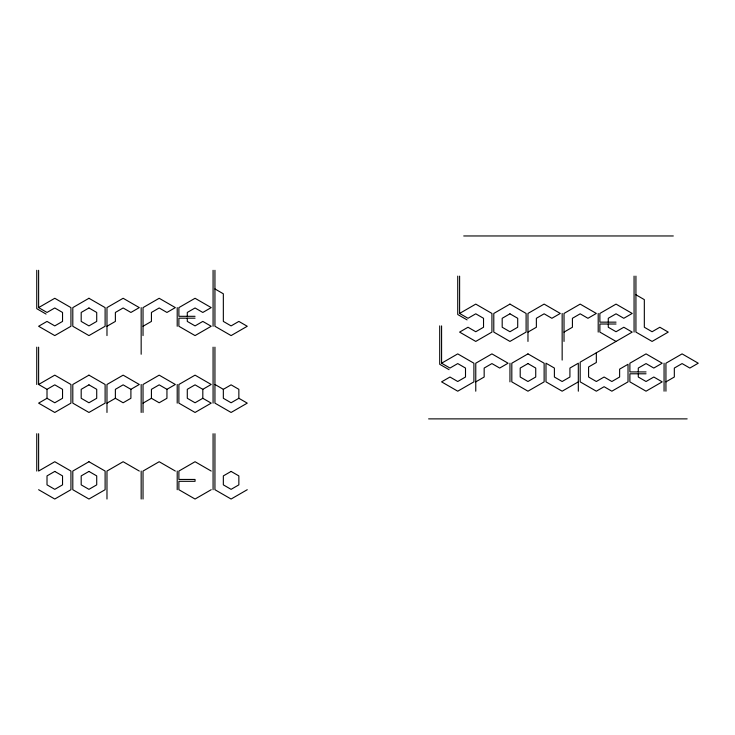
<?xml version="1.0" encoding="UTF-8"?>
<svg xmlns="http://www.w3.org/2000/svg" width="735" height="735" viewBox="0 0 735 735"><rect width="100%" height="100%" fill="white"/><g stroke="black" fill="none" stroke-linecap="round" stroke-linejoin="round"><path stroke-width="1.1" d="M38.615 307.607L54.776 298.281L70.937 307.607L70.937 326.267L54.776 335.592L38.615 326.267L47.012 321.415L54.776 325.899L62.539 321.415L62.539 312.458L54.776 307.974L47.012 312.458L38.615 307.607L38.615 270.296M106.979 326.267L115.377 321.415L115.377 312.458L123.14 307.974L130.903 312.458L139.301 307.607L123.14 298.281L106.979 307.607L106.979 335.592M38.615 384.478L54.776 375.153L70.937 384.478L70.937 403.138L54.776 412.464L38.615 403.138L47.012 398.287L54.776 402.771L62.539 398.287L62.539 389.329L54.776 384.846L47.012 389.329L38.615 384.478L38.615 347.159M143.031 326.267L151.428 321.415L151.428 312.458L159.183 307.974L166.946 312.458L175.343 307.607L159.183 298.281L143.031 307.607L143.031 335.592M106.979 403.138L115.377 398.287L123.14 402.771L130.903 398.287L130.903 389.329L139.301 384.478L123.14 375.153L106.979 384.478L106.979 412.464M143.031 403.138L151.428 398.287L159.183 402.771L166.946 398.287L166.946 389.329L175.343 384.478L159.183 375.153L143.031 384.478L143.031 412.464M202.814 389.329L211.211 384.478L195.051 375.153L178.89 384.478L178.89 403.138L195.051 412.464L211.211 403.138L202.814 398.287L202.814 389.329L195.051 384.846L187.287 389.329L187.287 398.287L195.051 402.771L202.814 398.287M214.942 384.478L223.339 389.329L231.093 384.846L238.857 389.329L238.857 398.287L247.254 403.138L231.093 412.464L214.942 403.138L214.942 347.159M238.857 398.287L231.093 402.771L223.339 398.287L223.339 389.329M459.605 313.441L475.766 304.106L491.926 313.441L491.926 332.101L475.766 341.426L459.605 332.101L468.002 327.25L475.766 331.733L483.529 327.25L483.529 318.292L475.766 313.808L468.002 318.292L459.605 313.441L459.605 276.121M211.211 489.712L195.051 499.037L178.89 489.712L178.89 481.315L195.051 481.315L195.051 479.45L178.89 479.45L178.89 471.052L195.051 461.727L211.211 471.052M441.579 363.209L457.74 353.884L473.9 363.209L473.9 381.869L457.74 391.195L441.579 381.869L449.976 377.018L457.74 381.502L465.503 377.018L465.503 368.06L457.74 363.577L449.976 368.06L441.579 363.209L441.579 325.89M247.254 489.712L231.093 499.037L214.942 489.712L214.942 433.733M527.969 332.101L536.366 327.25L536.366 318.292L544.13 313.808L551.893 318.292L560.29 313.441L544.13 304.106L527.969 313.441L527.969 341.426M475.766 381.869L484.163 377.018L484.163 368.06L491.926 363.577L499.69 368.06L508.078 363.209L491.926 353.884L475.766 363.209L475.766 391.195M564.021 332.101L572.418 327.25L572.418 318.292L580.181 313.808L587.945 318.292L596.333 313.441L580.181 304.106L564.021 313.441L564.021 341.426M578.316 381.869L562.156 391.195L545.995 381.869L545.995 363.209L554.392 368.06L554.392 377.018L562.156 381.502L569.919 377.018L569.919 368.06L578.316 363.209L578.316 391.195M665.938 381.869L674.326 377.018L674.326 368.06L682.089 363.577L689.853 368.06L698.25 363.209L682.089 353.884L665.938 363.209L665.938 391.195M463.73 235.963L673.306 235.963M195.051 316.316L178.89 316.316L178.89 307.607L195.051 298.281L211.211 307.607L202.814 312.458L195.051 307.974L187.287 312.458L187.287 316.316M195.051 318.181L178.89 318.181L178.89 326.267L195.051 335.592L211.211 326.267L202.814 321.415L195.051 325.899L187.287 321.415L187.287 318.181M616.04 322.15L599.879 322.15L599.879 313.441L616.04 304.106L632.201 313.441L623.804 318.292L616.04 313.808L608.277 318.292L608.277 322.15M616.04 324.016L599.879 324.016L599.879 332.101L616.04 341.426M646.047 371.919L629.886 371.919L629.886 363.209L646.047 353.884L662.198 363.209L653.81 368.06L646.047 363.577L638.283 368.06L638.283 371.919M646.047 373.784L629.886 373.784L629.886 381.869L646.047 391.195L662.198 381.869L653.81 377.018L646.047 381.502L638.283 377.018L638.283 373.784M428.615 418.877L687.151 418.877M635.931 294.781L644.329 299.632L644.329 327.25L652.092 331.733L659.846 327.25L668.244 332.101L652.092 341.426L635.931 332.101L635.931 276.121M467.074 319.9L457.74 314.516L457.74 276.121M449.048 369.668L439.714 364.284L439.714 325.89M214.942 288.947L223.339 293.798L223.339 321.415L231.093 325.899L238.857 321.415L247.254 326.267L231.093 335.592L214.942 326.267L214.942 270.296M46.075 314.075L36.75 308.682L36.75 270.296M166.946 389.329L159.183 384.846L151.428 389.329L151.428 398.287M130.903 389.329L123.14 384.846L115.377 389.329L115.377 398.287M175.343 471.052L159.183 461.727L143.031 471.052L143.031 499.037M139.301 471.052L123.14 461.727L106.979 471.052L106.979 499.037M38.615 489.712L54.776 499.037L70.937 489.712L70.937 471.052L54.776 461.727L38.615 471.052L38.615 433.733M664.063 363.209L664.063 391.195M634.066 276.121L634.066 332.101M608.277 324.016L608.277 327.25L616.04 331.733L623.804 327.25L632.201 332.101L580.181 362.135L580.181 381.869L596.333 391.195L604.096 386.711L611.86 391.195L628.021 381.869L628.021 364.284L619.623 369.135L619.623 377.018L611.86 381.502L604.096 377.018L596.333 381.502L588.579 377.018L588.579 366.976L596.333 362.502L596.333 352.8M598.198 313.441L598.198 332.101M562.156 313.441L562.156 360.086M509.952 363.209L509.952 381.869M213.076 270.296L213.076 326.267M213.076 347.159L213.076 403.138M213.076 433.733L213.076 489.712M177.208 307.607L177.208 326.267M177.208 384.478L177.208 403.138M177.208 471.052L177.208 489.712M141.166 307.607L141.166 354.252M141.166 384.478L141.166 412.464M141.166 471.052L141.166 499.037M47.012 389.329L47.012 398.287M36.75 347.159L36.75 384.478M36.75 433.733L36.75 471.052M88.953 298.281L72.802 307.607L72.802 326.267L88.953 335.592L105.114 326.267L105.114 307.607L88.953 298.281M88.953 307.974L81.19 312.458L81.19 321.415L88.953 325.899L96.717 321.415L96.717 312.458L88.953 307.974M88.953 375.153L72.802 384.478L72.802 403.138L88.953 412.464L105.114 403.138L105.114 384.478L88.953 375.153M88.953 384.846L81.19 389.329L81.19 398.287L88.953 402.771L96.717 398.287L96.717 389.329L88.953 384.846M54.776 471.42L47.012 475.903L47.012 484.861L54.776 489.345L62.539 484.861L62.539 475.903L54.776 471.42M88.953 461.727L72.802 471.052L72.802 489.712L88.953 499.037L105.114 489.712L105.114 471.052L88.953 461.727M88.953 471.42L81.19 475.903L81.19 484.861L88.953 489.345L96.717 484.861L96.717 475.903L88.953 471.42M509.952 304.106L493.791 313.441L493.791 332.101L509.952 341.426L526.104 332.101L526.104 313.441L509.952 304.106M231.093 471.42L223.339 475.903L223.339 484.861L231.093 489.345L238.857 484.861L238.857 475.903L231.093 471.42M509.952 313.808L502.189 318.292L502.189 327.25L509.952 331.733L517.706 327.25L517.706 318.292L509.952 313.808M527.969 353.884L511.817 363.209L511.817 381.869L527.969 391.195L544.13 381.869L544.13 363.209L527.969 353.884M527.969 363.577L520.205 368.06L520.205 377.018L527.969 381.502L535.732 377.018L535.732 368.06L527.969 363.577"/></g></svg>
